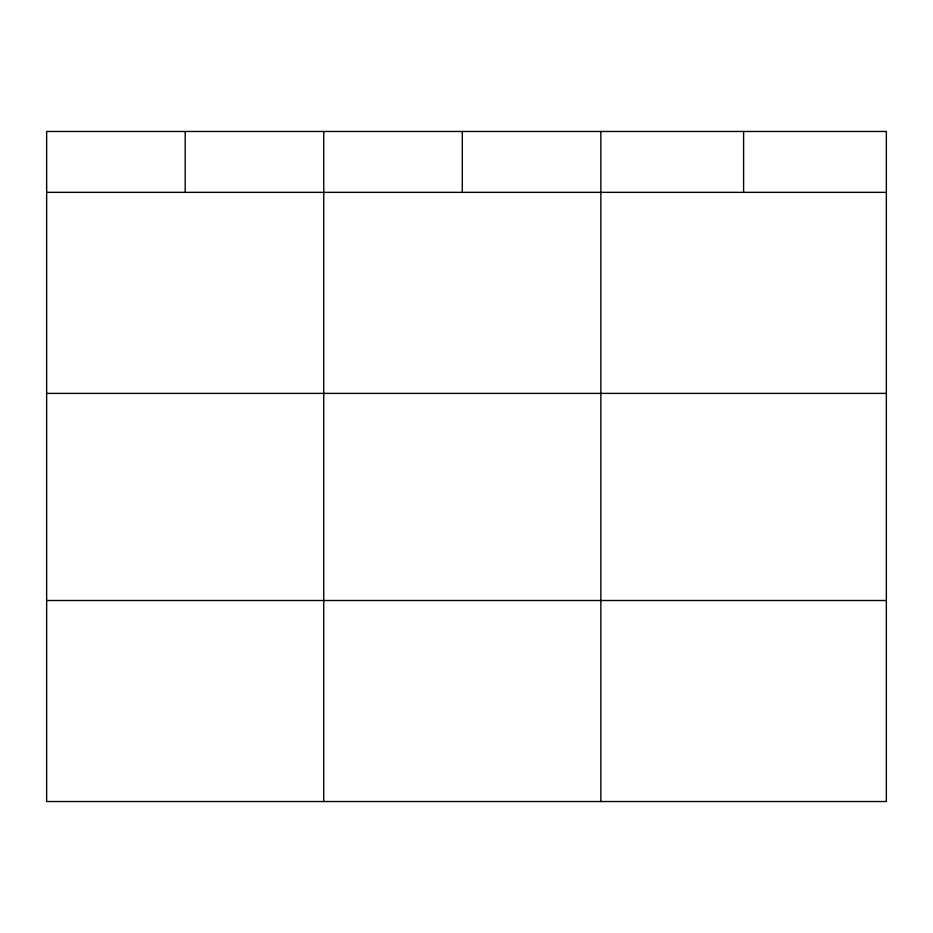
<?xml version="1.0" encoding="UTF-8"?>
<svg xmlns="http://www.w3.org/2000/svg" width="933" height="933" viewBox="0 0 933 933"><rect width="100%" height="100%" fill="white"/><g stroke="black" fill="none" stroke-linecap="round" stroke-linejoin="round"><path stroke-width="1.4" d="M886.35 192.35L886.35 801.529L46.65 801.529L46.65 131.471L886.35 131.471L886.35 192.35L46.65 192.35M46.65 393.388L886.35 393.388M46.65 600.502L886.35 600.502M743.601 131.471L743.601 192.35M600.852 131.471L600.852 801.529M462.301 131.471L462.301 192.35M323.751 131.471L323.751 801.529M185.201 131.471L185.201 192.35"/></g></svg>
